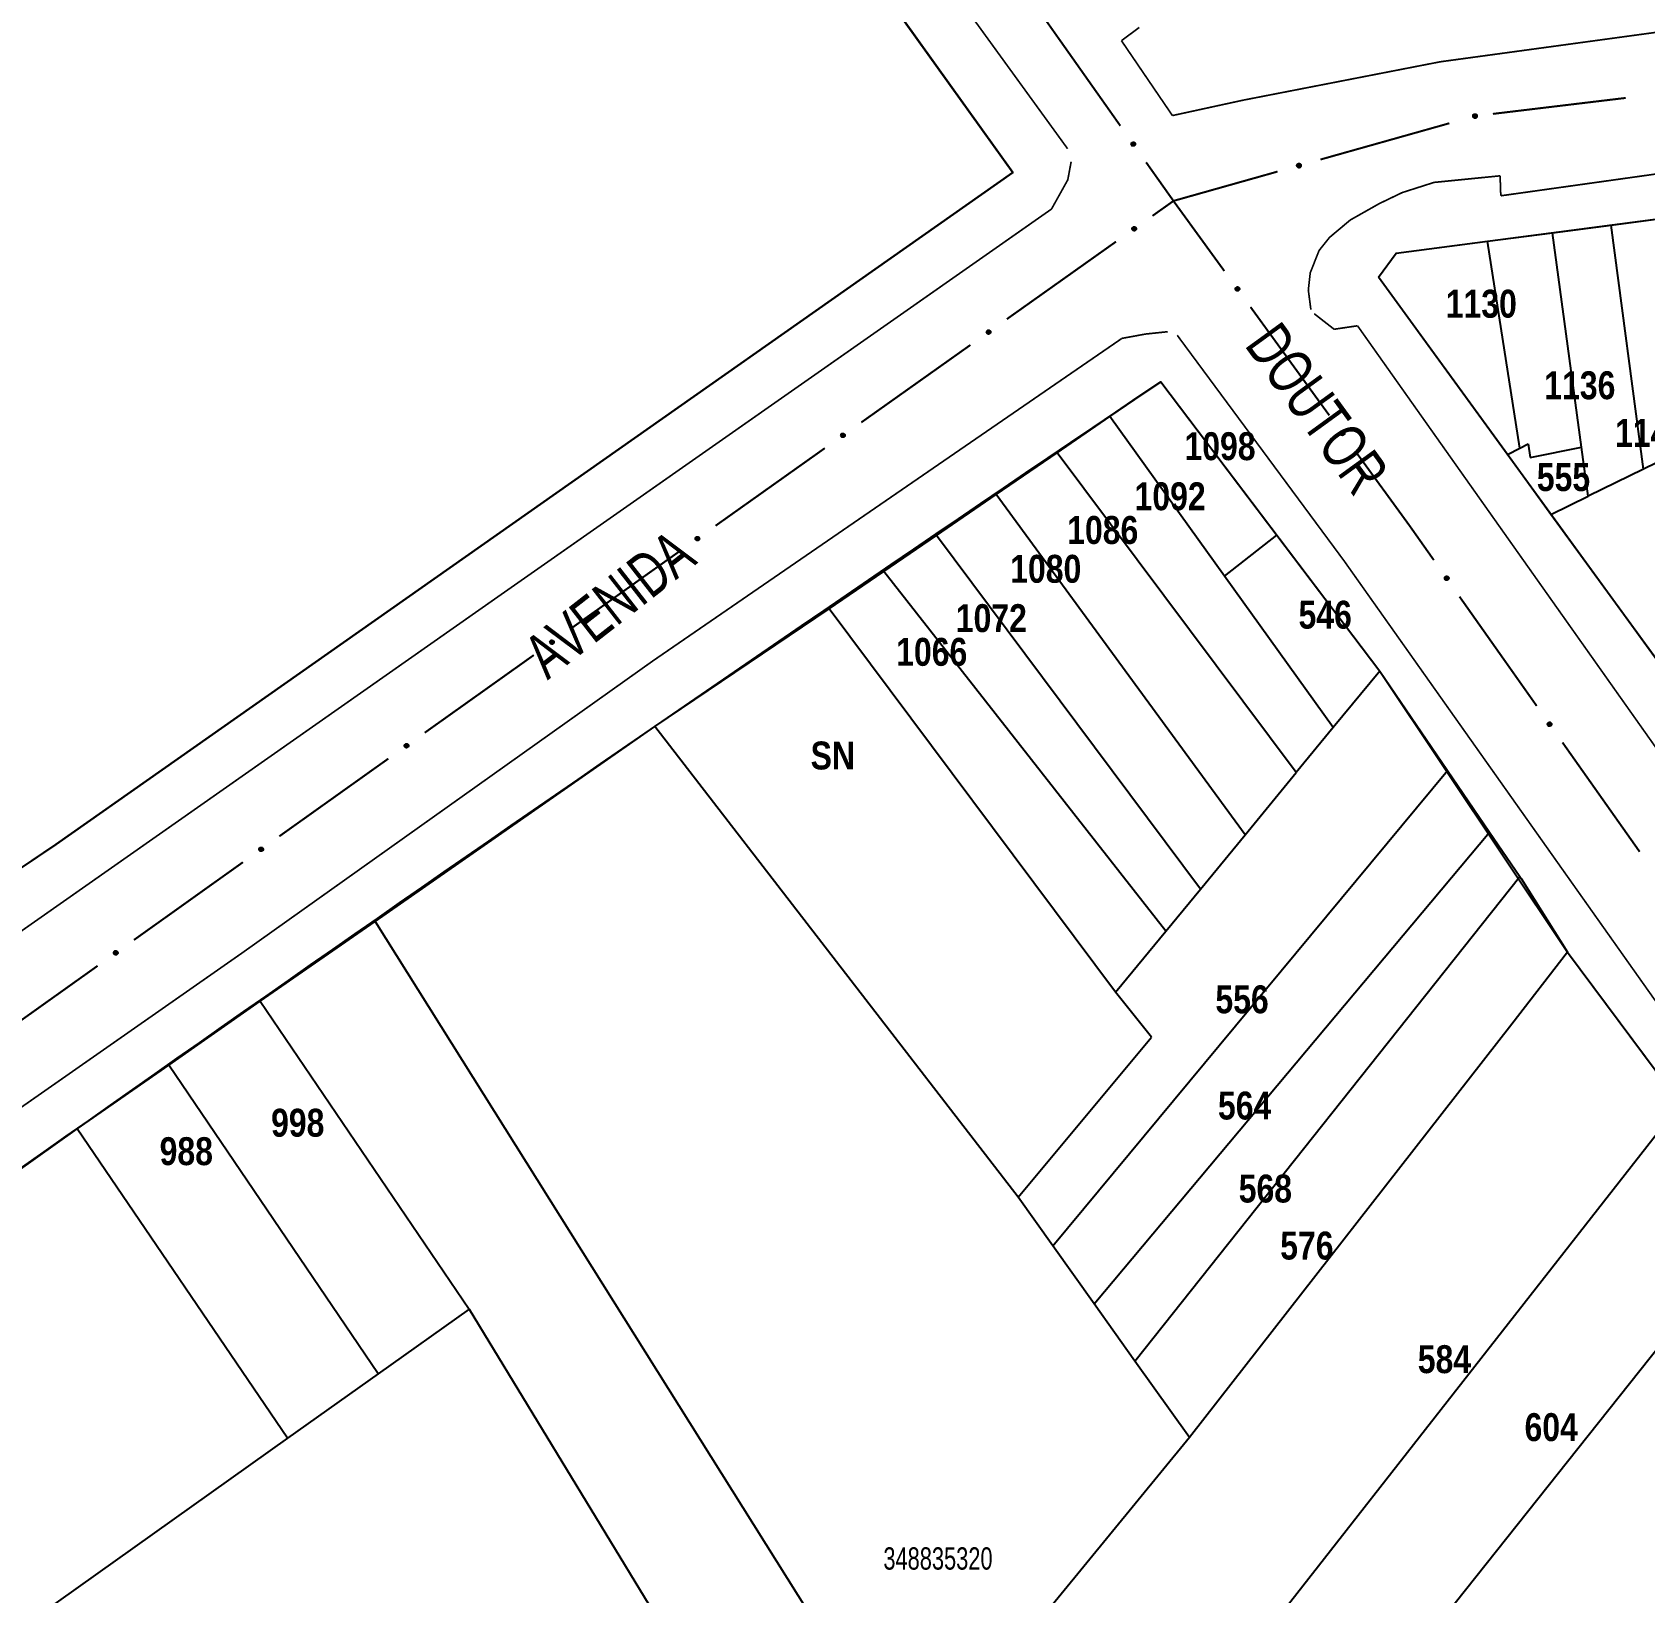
# Model space of a CAD drawing. Extents: x 200120 to 201962, y 4837541 to 4839252.
# Drawn here: x 201217.5 to 201362, y 4838759.2 to 4838899.1 of the extents above; entities that cross this region are included whole.
import ezdxf
from ezdxf.enums import TextEntityAlignment as Align

# ---------------------------------------------------------------- set-up
doc = ezdxf.new("R2010")
doc.units = 0
doc.header["$LTSCALE"] = 3
doc.header["$MEASUREMENT"] = 0
for name, color, linetype in [('CD-MALHA-LOTES', 40, 'CONTINUOUS'), ('CD_TXT_QUADRA', 7, 'CONTINUOUS'), ('RU-QUADRAS', 210, 'CONTINUOUS'), ('SV-EIXO-RUA-PAV', 20, 'CONTINUOUS'), ('SV-RUA-PAVIM-S-GUIA-C-GUIA', 7, 'CONTINUOUS'), ('SV-TXT-RUA-PAV-S-GUIA-C-GUIA', 7, 'CONTINUOUS'), ('Th_NmrPort', 1, 'CONTINUOUS')]:
    doc.layers.add(name, color=color, linetype=linetype)
doc.styles.add('ARIAL', font='ARIAL.TTF')
doc.styles.get("Standard").update_dxf_attribs({"font": 'swisscbo.ttf'})

msp = doc.modelspace()

# ---------------------------------------------------------------- linework, layer by layer
at = {"layer": 'CD-MALHA-LOTES'}
for p, q in [((201305.34, 4838886.5), (201254.44, 4838957.7)), ((201219.59, 4838826.28), (201305.34, 4838886.5)), ((201353.72, 4838881.11), (201358.97, 4838881.8)), ((201358.97, 4838881.8), (201364.11, 4838882.48)), ((201361.89, 4838859.93), (201358.97, 4838881.8)), ((201339.7, 4838879.27), (201347.91, 4838880.35)), ((201347.91, 4838880.35), (201353.72, 4838881.11)), ((201350.8, 4838861.81), (201347.91, 4838880.35)), ((201356.32, 4838861.89), (201353.72, 4838881.11)), ((201338.13, 4838877.14), (201339.7, 4838879.27)), ((201349.69, 4838861.24), (201338.13, 4838877.14)), ((201314.06, 4838864.63), (201318.61, 4838867.75)), ((201318.61, 4838867.75), (201329.01, 4838854)), ((201309.33, 4838861.39), (201314.06, 4838864.63)), ((201324.34, 4838850.32), (201314.06, 4838864.63)), ((201303.85, 4838857.64), (201309.33, 4838861.39)), ((201330.76, 4838832.74), (201309.33, 4838861.39)), ((201349.69, 4838861.24), (201350.8, 4838861.81)), ((201350.8, 4838861.81), (201351.54, 4838862.18)), ((201351.54, 4838862.18), (201351.73, 4838860.97)), ((201351.73, 4838860.97), (201356.32, 4838861.89)), ((201356.92, 4838857.49), (201356.32, 4838861.89)), ((201366.31, 4838862.09), (201361.89, 4838859.93)), ((201353.59, 4838855.87), (201349.69, 4838861.24)), ((201361.89, 4838859.93), (201356.92, 4838857.49)), ((201298.5, 4838853.97), (201303.85, 4838857.64)), ((201326.18, 4838827.16), (201303.85, 4838857.64)), ((201353.59, 4838855.87), (201356.92, 4838857.49)), ((201371.39, 4838831.4), (201353.59, 4838855.87)), ((201293.78, 4838850.74), (201298.5, 4838853.97)), ((201322.17, 4838822.29), (201298.5, 4838853.97)), ((201324.34, 4838850.32), (201329.01, 4838854)), ((201329.01, 4838854), (201338.24, 4838841.83)), ((201288.88, 4838847.39), (201293.78, 4838850.74)), ((201319.07, 4838818.52), (201293.78, 4838850.74)), ((201334.08, 4838836.76), (201324.34, 4838850.32)), ((201273.27, 4838836.87), (201288.88, 4838847.39)), ((201314.57, 4838813.05), (201288.88, 4838847.39)), ((201338.24, 4838841.83), (201334.08, 4838836.76)), ((201338.24, 4838841.83), (201344.31, 4838832.92)), ((201248.19, 4838819.39), (201273.27, 4838836.87)), ((201305.82, 4838794.68), (201273.27, 4838836.87)), ((201334.08, 4838836.76), (201330.76, 4838832.74)), ((201308.93, 4838790.31), (201344.31, 4838832.92)), ((201326.18, 4838827.16), (201330.76, 4838832.74)), ((201344.31, 4838832.92), (201348.08, 4838827.4)), ((201312.63, 4838785.13), (201348.08, 4838827.4)), ((201322.17, 4838822.29), (201326.18, 4838827.16)), ((201348.08, 4838827.4), (201350.79, 4838823.43)), ((201177.73, 4838798.14), (201219.59, 4838826.28)), ((201316.3, 4838779.99), (201350.79, 4838823.43)), ((201350.79, 4838823.43), (201350.92, 4838823.25)), ((201350.92, 4838823.25), (201355.08, 4838816.64)), ((201319.07, 4838818.52), (201322.17, 4838822.29)), ((201237.89, 4838812.23), (201248.19, 4838819.39)), ((201248.19, 4838819.39), (201291.07, 4838751.07)), ((201314.57, 4838813.05), (201319.07, 4838818.52)), ((201355.08, 4838816.64), (201350.09, 4838810.17)), ((201355.08, 4838816.64), (201365.2, 4838803.03)), ((201229.69, 4838806.51), (201237.89, 4838812.23)), ((201237.89, 4838812.23), (201256.63, 4838784.65)), ((201317.78, 4838809.03), (201314.57, 4838813.05)), ((201350.09, 4838810.17), (201321.19, 4838773.13)), ((201305.82, 4838794.68), (201317.78, 4838809.03)), ((201221.49, 4838800.79), (201229.69, 4838806.51)), ((201248.48, 4838778.86), (201229.69, 4838806.51)), ((201365.2, 4838803.03), (201320.32, 4838745.75)), ((201190.76, 4838779.03), (201221.49, 4838800.79)), ((201240.33, 4838773.07), (201221.49, 4838800.79)), ((201308.93, 4838790.31), (201305.82, 4838794.68)), ((201372.64, 4838793.08), (201335.02, 4838745.75)), ((201312.63, 4838785.13), (201308.93, 4838790.31)), ((201316.3, 4838779.99), (201312.63, 4838785.13)), ((201256.63, 4838784.65), (201248.48, 4838778.86)), ((201256.63, 4838784.65), (201274.35, 4838755.52)), ((201321.19, 4838773.13), (201316.3, 4838779.99)), ((201248.48, 4838778.86), (201240.33, 4838773.07)), ((201240.33, 4838773.07), (201209.58, 4838751.21)), ((201321.19, 4838773.13), (201304.57, 4838752.88))]:
    msp.add_line(p, q, dxfattribs=at)
at = {"layer": 'RU-QUADRAS', "color": 6, "linetype": 'Continuous'}
for points in [[(201094.9, 4838914.11), (201220.3, 4839005.08), (201305.34, 4838886.5), (201219.59, 4838826.28), (201177.73, 4838798.14)], [(201338.13, 4838877.14), (201339.7, 4838879.27), (201397.34, 4838886.85), (201418.6, 4838785.14), (201415.9, 4838781.2), (201409.11, 4838776.81), (201371.39, 4838831.4)]]:
    msp.add_lwpolyline(points, close=True, dxfattribs=at)
msp.add_lwpolyline([(201190.76, 4838779.03, -0.006744), (201318.61, 4838867.75), (201338.24, 4838841.83), (201355.08, 4838816.64), (201372.64, 4838793.08, 0.021303), (201397.78, 4838757.2), (201295.33, 4838632.23), (201270.44, 4838667.1), (201264.54, 4838674.67), (201253.69, 4838690.58), (201249.04, 4838696.15), (201230.45, 4838723.15), (201209.58, 4838751.21)], format="xyb", close=True, dxfattribs=at)
at = {"layer": 'SV-EIXO-RUA-PAV', "const_width": 0.18}
for points in [[(201308.07, 4838900.49), (201314.99, 4838890.69)], [(201348.38, 4838891.76), (201360.29, 4838893.19)], [(201332.93, 4838887.67), (201344.48, 4838890.92)], [(201317.3, 4838887.42), (201319.61, 4838884.16)], [(201319.75, 4838883.96), (201329.08, 4838886.59)], [(201317.87, 4838882.62), (201319.5, 4838883.78)], [(201319.5, 4838883.78), (201319.75, 4838883.96)], [(201319.61, 4838884.16), (201319.75, 4838883.96)], [(201319.75, 4838883.96), (201324.31, 4838877.68)], [(201304.82, 4838873.37), (201314.6, 4838880.31)], [(201326.66, 4838874.45), (201333.72, 4838864.74)], [(201291.77, 4838864.11), (201301.55, 4838871.05)], [(201278.71, 4838854.85), (201288.5, 4838861.8)], [(201336.07, 4838861.51), (201340.78, 4838855.04)], [(201340.78, 4838855.04), (201341.03, 4838854.69)], [(201341.03, 4838854.69), (201343.09, 4838851.77)], [(201272.07, 4838850.14), (201275.45, 4838852.54)], [(201271.38, 4838849.64), (201272.07, 4838850.14)], [(201265.67, 4838845.58), (201271.38, 4838849.64)], [(201345.39, 4838848.5), (201352.31, 4838838.7)], [(201252.64, 4838836.3), (201262.42, 4838843.26)], [(201354.62, 4838835.43), (201361.54, 4838825.63)], [(201239.61, 4838827.02), (201249.38, 4838833.98)], [(201226.58, 4838817.73), (201236.35, 4838824.7)], [(201213.55, 4838808.45), (201223.32, 4838815.41)]]:
    msp.add_lwpolyline(points, dxfattribs=at)
at = {"layer": 'SV-EIXO-RUA-PAV'}
for points in [[(201346.62, 4838891.66), (201346.65, 4838891.7), (201346.69, 4838891.73), (201346.72, 4838891.74), (201346.76, 4838891.75), (201346.79, 4838891.75), (201346.83, 4838891.74), (201346.86, 4838891.73), (201346.9, 4838891.7), (201346.93, 4838891.66), (201346.95, 4838891.63), (201346.95, 4838891.59), (201346.95, 4838891.56), (201346.95, 4838891.52), (201346.93, 4838891.48), (201346.9, 4838891.45), (201346.87, 4838891.42), (201346.83, 4838891.41), (201346.8, 4838891.4), (201346.76, 4838891.4), (201346.73, 4838891.4), (201346.69, 4838891.42), (201346.65, 4838891.45), (201346.62, 4838891.48), (201346.61, 4838891.52), (201346.6, 4838891.55), (201346.6, 4838891.59), (201346.61, 4838891.62), (201346.62, 4838891.66)], [(201316.16, 4838889.24), (201316.2, 4838889.23), (201316.24, 4838889.21), (201316.27, 4838889.19), (201316.29, 4838889.16), (201316.31, 4838889.13), (201316.32, 4838889.1), (201316.33, 4838889.06), (201316.32, 4838889.01), (201316.3, 4838888.97), (201316.28, 4838888.94), (201316.25, 4838888.92), (201316.22, 4838888.9), (201316.19, 4838888.89), (201316.14, 4838888.89), (201316.1, 4838888.89), (201316.06, 4838888.91), (201316.03, 4838888.93), (201316.01, 4838888.96), (201315.99, 4838888.99), (201315.98, 4838889.03), (201315.97, 4838889.07), (201315.98, 4838889.12), (201316, 4838889.16), (201316.02, 4838889.18), (201316.05, 4838889.21), (201316.08, 4838889.22), (201316.11, 4838889.24), (201316.16, 4838889.24)], [(201330.83, 4838887.2), (201330.86, 4838887.24), (201330.89, 4838887.27), (201330.92, 4838887.29), (201330.95, 4838887.3), (201330.99, 4838887.31), (201331.02, 4838887.31), (201331.06, 4838887.3), (201331.11, 4838887.27), (201331.14, 4838887.24), (201331.16, 4838887.21), (201331.17, 4838887.18), (201331.18, 4838887.14), (201331.17, 4838887.11), (201331.16, 4838887.07), (201331.14, 4838887.02), (201331.11, 4838886.99), (201331.08, 4838886.97), (201331.05, 4838886.96), (201331.01, 4838886.95), (201330.98, 4838886.96), (201330.93, 4838886.97), (201330.89, 4838886.99), (201330.86, 4838887.02), (201330.84, 4838887.05), (201330.83, 4838887.08), (201330.82, 4838887.12), (201330.82, 4838887.15), (201330.83, 4838887.2)], [(201316.05, 4838881.47), (201316.06, 4838881.52), (201316.08, 4838881.56), (201316.1, 4838881.59), (201316.13, 4838881.61), (201316.16, 4838881.63), (201316.19, 4838881.64), (201316.23, 4838881.65), (201316.28, 4838881.64), (201316.32, 4838881.62), (201316.35, 4838881.6), (201316.38, 4838881.57), (201316.39, 4838881.54), (201316.4, 4838881.5), (201316.41, 4838881.46), (201316.4, 4838881.41), (201316.38, 4838881.37), (201316.36, 4838881.35), (201316.33, 4838881.32), (201316.3, 4838881.31), (201316.27, 4838881.29), (201316.22, 4838881.29), (201316.18, 4838881.3), (201316.14, 4838881.32), (201316.11, 4838881.34), (201316.09, 4838881.37), (201316.07, 4838881.4), (201316.06, 4838881.43), (201316.05, 4838881.47)], [(201325.49, 4838876.25), (201325.54, 4838876.24), (201325.58, 4838876.23), (201325.61, 4838876.2), (201325.63, 4838876.18), (201325.65, 4838876.15), (201325.66, 4838876.11), (201325.67, 4838876.07), (201325.66, 4838876.02), (201325.64, 4838875.98), (201325.62, 4838875.95), (201325.59, 4838875.93), (201325.56, 4838875.91), (201325.53, 4838875.9), (201325.49, 4838875.89), (201325.44, 4838875.9), (201325.4, 4838875.92), (201325.37, 4838875.94), (201325.35, 4838875.97), (201325.33, 4838876), (201325.32, 4838876.03), (201325.31, 4838876.08), (201325.32, 4838876.12), (201325.34, 4838876.16), (201325.36, 4838876.19), (201325.39, 4838876.21), (201325.42, 4838876.23), (201325.45, 4838876.25), (201325.49, 4838876.25)], [(201303, 4838872.22), (201303.01, 4838872.26), (201303.03, 4838872.3), (201303.05, 4838872.33), (201303.08, 4838872.35), (201303.11, 4838872.37), (201303.14, 4838872.38), (201303.18, 4838872.39), (201303.23, 4838872.38), (201303.27, 4838872.36), (201303.3, 4838872.34), (201303.33, 4838872.31), (201303.34, 4838872.28), (201303.35, 4838872.25), (201303.36, 4838872.21), (201303.35, 4838872.16), (201303.33, 4838872.12), (201303.31, 4838872.09), (201303.28, 4838872.07), (201303.25, 4838872.05), (201303.22, 4838872.04), (201303.17, 4838872.03), (201303.13, 4838872.04), (201303.09, 4838872.06), (201303.06, 4838872.08), (201303.04, 4838872.11), (201303.02, 4838872.14), (201303.01, 4838872.17), (201303, 4838872.22)], [(201289.95, 4838862.96), (201289.96, 4838863.01), (201289.98, 4838863.05), (201290, 4838863.08), (201290.03, 4838863.1), (201290.06, 4838863.12), (201290.09, 4838863.13), (201290.13, 4838863.13), (201290.18, 4838863.12), (201290.22, 4838863.1), (201290.25, 4838863.08), (201290.28, 4838863.06), (201290.29, 4838863.03), (201290.3, 4838862.99), (201290.31, 4838862.95), (201290.3, 4838862.9), (201290.28, 4838862.86), (201290.26, 4838862.83), (201290.23, 4838862.81), (201290.2, 4838862.79), (201290.17, 4838862.78), (201290.12, 4838862.78), (201290.08, 4838862.79), (201290.04, 4838862.8), (201290.01, 4838862.82), (201289.99, 4838862.85), (201289.97, 4838862.88), (201289.96, 4838862.92), (201289.95, 4838862.96)], [(201334.9, 4838863.31), (201334.95, 4838863.3), (201334.99, 4838863.28), (201335.02, 4838863.26), (201335.04, 4838863.23), (201335.06, 4838863.2), (201335.07, 4838863.17), (201335.08, 4838863.13), (201335.07, 4838863.08), (201335.05, 4838863.04), (201335.03, 4838863.01), (201335, 4838862.99), (201334.97, 4838862.97), (201334.94, 4838862.96), (201334.89, 4838862.95), (201334.85, 4838862.96), (201334.81, 4838862.98), (201334.78, 4838863), (201334.75, 4838863.03), (201334.74, 4838863.06), (201334.73, 4838863.09), (201334.72, 4838863.13), (201334.73, 4838863.18), (201334.74, 4838863.22), (201334.77, 4838863.25), (201334.79, 4838863.27), (201334.82, 4838863.29), (201334.86, 4838863.3), (201334.9, 4838863.31)], [(201276.9, 4838853.7), (201276.91, 4838853.75), (201276.93, 4838853.79), (201276.95, 4838853.82), (201276.98, 4838853.84), (201277.01, 4838853.86), (201277.04, 4838853.87), (201277.08, 4838853.87), (201277.13, 4838853.87), (201277.17, 4838853.85), (201277.2, 4838853.83), (201277.22, 4838853.8), (201277.24, 4838853.77), (201277.25, 4838853.73), (201277.26, 4838853.69), (201277.25, 4838853.64), (201277.23, 4838853.6), (201277.21, 4838853.58), (201277.18, 4838853.55), (201277.15, 4838853.54), (201277.12, 4838853.52), (201277.07, 4838853.52), (201277.03, 4838853.53), (201276.99, 4838853.55), (201276.96, 4838853.57), (201276.94, 4838853.6), (201276.92, 4838853.63), (201276.9, 4838853.66), (201276.9, 4838853.7)], [(201344.25, 4838850.32), (201344.3, 4838850.31), (201344.34, 4838850.3), (201344.37, 4838850.27), (201344.39, 4838850.24), (201344.4, 4838850.21), (201344.42, 4838850.18), (201344.42, 4838850.14), (201344.41, 4838850.09), (201344.39, 4838850.05), (201344.37, 4838850.02), (201344.34, 4838850), (201344.31, 4838849.98), (201344.28, 4838849.97), (201344.24, 4838849.97), (201344.19, 4838849.97), (201344.15, 4838849.99), (201344.12, 4838850.01), (201344.1, 4838850.04), (201344.08, 4838850.07), (201344.07, 4838850.11), (201344.07, 4838850.15), (201344.07, 4838850.2), (201344.09, 4838850.24), (201344.11, 4838850.26), (201344.14, 4838850.29), (201344.17, 4838850.3), (201344.21, 4838850.32), (201344.25, 4838850.32)], [(201263.86, 4838844.43), (201263.87, 4838844.48), (201263.89, 4838844.52), (201263.91, 4838844.55), (201263.94, 4838844.57), (201263.97, 4838844.59), (201264, 4838844.6), (201264.04, 4838844.6), (201264.09, 4838844.59), (201264.13, 4838844.58), (201264.16, 4838844.55), (201264.19, 4838844.53), (201264.2, 4838844.5), (201264.21, 4838844.46), (201264.22, 4838844.42), (201264.21, 4838844.37), (201264.19, 4838844.33), (201264.17, 4838844.3), (201264.14, 4838844.28), (201264.11, 4838844.26), (201264.08, 4838844.25), (201264.04, 4838844.25), (201263.99, 4838844.26), (201263.95, 4838844.27), (201263.92, 4838844.29), (201263.9, 4838844.32), (201263.88, 4838844.35), (201263.87, 4838844.39), (201263.86, 4838844.43)], [(201353.47, 4838837.25), (201353.52, 4838837.24), (201353.56, 4838837.22), (201353.59, 4838837.2), (201353.61, 4838837.17), (201353.63, 4838837.14), (201353.64, 4838837.11), (201353.64, 4838837.07), (201353.64, 4838837.02), (201353.62, 4838836.98), (201353.6, 4838836.95), (201353.57, 4838836.92), (201353.54, 4838836.91), (201353.5, 4838836.9), (201353.46, 4838836.89), (201353.41, 4838836.9), (201353.37, 4838836.92), (201353.35, 4838836.94), (201353.32, 4838836.97), (201353.3, 4838837), (201353.29, 4838837.03), (201353.29, 4838837.08), (201353.3, 4838837.12), (201353.31, 4838837.16), (201353.34, 4838837.19), (201353.37, 4838837.21), (201353.4, 4838837.23), (201353.43, 4838837.24), (201353.47, 4838837.25)], [(201250.83, 4838835.15), (201250.84, 4838835.19), (201250.86, 4838835.23), (201250.88, 4838835.26), (201250.91, 4838835.28), (201250.94, 4838835.3), (201250.97, 4838835.31), (201251.01, 4838835.32), (201251.06, 4838835.31), (201251.1, 4838835.29), (201251.13, 4838835.27), (201251.15, 4838835.24), (201251.17, 4838835.21), (201251.18, 4838835.18), (201251.19, 4838835.14), (201251.18, 4838835.09), (201251.16, 4838835.05), (201251.14, 4838835.02), (201251.11, 4838835), (201251.08, 4838834.98), (201251.05, 4838834.97), (201251, 4838834.96), (201250.96, 4838834.97), (201250.92, 4838834.99), (201250.89, 4838835.01), (201250.87, 4838835.04), (201250.85, 4838835.07), (201250.83, 4838835.1), (201250.83, 4838835.15)], [(201237.8, 4838825.86), (201237.81, 4838825.91), (201237.82, 4838825.95), (201237.85, 4838825.98), (201237.88, 4838826), (201237.91, 4838826.02), (201237.94, 4838826.03), (201237.98, 4838826.03), (201238.03, 4838826.03), (201238.07, 4838826.01), (201238.1, 4838825.99), (201238.12, 4838825.96), (201238.14, 4838825.93), (201238.15, 4838825.89), (201238.15, 4838825.85), (201238.15, 4838825.8), (201238.13, 4838825.76), (201238.11, 4838825.74), (201238.08, 4838825.71), (201238.05, 4838825.7), (201238.01, 4838825.68), (201237.97, 4838825.68), (201237.92, 4838825.69), (201237.89, 4838825.7), (201237.86, 4838825.73), (201237.83, 4838825.76), (201237.82, 4838825.79), (201237.8, 4838825.82), (201237.8, 4838825.86)], [(201224.77, 4838816.58), (201224.78, 4838816.63), (201224.79, 4838816.67), (201224.82, 4838816.7), (201224.84, 4838816.72), (201224.87, 4838816.74), (201224.91, 4838816.75), (201224.95, 4838816.75), (201225, 4838816.74), (201225.04, 4838816.72), (201225.07, 4838816.7), (201225.09, 4838816.68), (201225.11, 4838816.65), (201225.12, 4838816.61), (201225.12, 4838816.57), (201225.12, 4838816.52), (201225.1, 4838816.48), (201225.08, 4838816.45), (201225.05, 4838816.43), (201225.02, 4838816.41), (201224.98, 4838816.4), (201224.94, 4838816.4), (201224.89, 4838816.41), (201224.85, 4838816.42), (201224.83, 4838816.44), (201224.8, 4838816.47), (201224.79, 4838816.5), (201224.77, 4838816.54), (201224.77, 4838816.58)]]:
    msp.add_lwpolyline(points, close=True, dxfattribs=at)
for points in [[(201346.61, 4838891.62), (201346.9, 4838891.7)], [(201346.61, 4838891.61), (201346.91, 4838891.68)], [(201346.62, 4838891.66), (201346.86, 4838891.73)], [(201346.62, 4838891.64), (201346.88, 4838891.71)], [(201346.64, 4838891.68), (201346.84, 4838891.73)], [(201346.65, 4838891.7), (201346.83, 4838891.74)], [(201346.67, 4838891.72), (201346.8, 4838891.74)], [(201346.69, 4838891.73), (201346.79, 4838891.75)], [(201346.6, 4838891.59), (201346.93, 4838891.66)], [(201346.6, 4838891.55), (201346.95, 4838891.63)], [(201346.61, 4838891.57), (201346.93, 4838891.65)], [(201346.61, 4838891.53), (201346.95, 4838891.61)], [(201346.61, 4838891.52), (201346.95, 4838891.59)], [(201346.62, 4838891.5), (201346.95, 4838891.58)], [(201346.62, 4838891.48), (201346.95, 4838891.56)], [(201346.64, 4838891.47), (201346.95, 4838891.54)], [(201346.65, 4838891.45), (201346.95, 4838891.52)], [(201346.67, 4838891.44), (201346.94, 4838891.5)], [(201346.69, 4838891.42), (201346.93, 4838891.48)], [(201346.71, 4838891.41), (201346.91, 4838891.46)], [(201346.73, 4838891.4), (201346.9, 4838891.45)], [(201346.75, 4838891.4), (201346.88, 4838891.43)], [(201346.76, 4838891.4), (201346.87, 4838891.42)], [(201315.97, 4838889.07), (201316.14, 4838888.89)], [(201315.98, 4838889.12), (201316.19, 4838888.89)], [(201315.98, 4838889.09), (201316.16, 4838888.89)], [(201315.98, 4838889.04), (201316.11, 4838888.9)], [(201315.98, 4838889.03), (201316.1, 4838888.89)], [(201315.99, 4838889.13), (201316.2, 4838888.9)], [(201315.99, 4838889.01), (201316.07, 4838888.91)], [(201315.99, 4838888.99), (201316.06, 4838888.91)], [(201316, 4838889.16), (201316.22, 4838888.9)], [(201316.01, 4838889.17), (201316.23, 4838888.91)], [(201316.02, 4838889.18), (201316.25, 4838888.92)], [(201316.04, 4838889.19), (201316.26, 4838888.93)], [(201316.05, 4838889.21), (201316.28, 4838888.94)], [(201316.07, 4838889.21), (201316.29, 4838888.96)], [(201316.08, 4838889.22), (201316.3, 4838888.97)], [(201316.1, 4838889.23), (201316.31, 4838888.99)], [(201316.11, 4838889.24), (201316.32, 4838889.01)], [(201316.13, 4838889.24), (201316.32, 4838889.04)], [(201316.16, 4838889.24), (201316.33, 4838889.06)], [(201316.18, 4838889.23), (201316.32, 4838889.08)], [(201316.2, 4838889.23), (201316.32, 4838889.1)], [(201316.23, 4838889.22), (201316.31, 4838889.12)], [(201316.24, 4838889.21), (201316.31, 4838889.13)], [(201330.82, 4838887.15), (201331.11, 4838887.27)], [(201330.82, 4838887.12), (201331.14, 4838887.24)], [(201330.83, 4838887.2), (201331.06, 4838887.3)], [(201330.83, 4838887.17), (201331.08, 4838887.28)], [(201330.83, 4838887.14), (201331.12, 4838887.26)], [(201330.83, 4838887.1), (201331.14, 4838887.23)], [(201330.83, 4838887.08), (201331.16, 4838887.21)], [(201330.84, 4838887.07), (201331.16, 4838887.19)], [(201330.84, 4838887.05), (201331.17, 4838887.18)], [(201330.85, 4838887.22), (201331.04, 4838887.3)], [(201330.85, 4838887.03), (201331.17, 4838887.16)], [(201330.86, 4838887.24), (201331.02, 4838887.31)], [(201330.86, 4838887.02), (201331.18, 4838887.14)], [(201330.87, 4838887.26), (201331, 4838887.3)], [(201330.88, 4838887), (201331.17, 4838887.12)], [(201330.89, 4838887.27), (201330.99, 4838887.31)], [(201330.89, 4838886.99), (201331.17, 4838887.11)], [(201330.92, 4838886.98), (201331.17, 4838887.08)], [(201330.93, 4838886.97), (201331.16, 4838887.07)], [(201330.96, 4838886.96), (201331.14, 4838887.04)], [(201330.98, 4838886.96), (201331.14, 4838887.02)], [(201331, 4838886.96), (201331.12, 4838887.01)], [(201331.01, 4838886.95), (201331.11, 4838886.99)], [(201316.05, 4838881.47), (201316.23, 4838881.65)], [(201316.06, 4838881.52), (201316.19, 4838881.64)], [(201316.06, 4838881.43), (201316.28, 4838881.64)], [(201316.06, 4838881.5), (201316.21, 4838881.64)], [(201316.06, 4838881.45), (201316.26, 4838881.64)], [(201316.07, 4838881.42), (201316.3, 4838881.63)], [(201316.07, 4838881.54), (201316.17, 4838881.63)], [(201316.07, 4838881.4), (201316.32, 4838881.62)], [(201316.08, 4838881.56), (201316.16, 4838881.63)], [(201316.08, 4838881.38), (201316.33, 4838881.61)], [(201316.09, 4838881.37), (201316.35, 4838881.6)], [(201316.1, 4838881.35), (201316.36, 4838881.58)], [(201316.11, 4838881.34), (201316.38, 4838881.57)], [(201316.13, 4838881.33), (201316.38, 4838881.55)], [(201316.14, 4838881.32), (201316.39, 4838881.54)], [(201316.16, 4838881.31), (201316.39, 4838881.52)], [(201316.18, 4838881.3), (201316.4, 4838881.5)], [(201316.2, 4838881.3), (201316.4, 4838881.48)], [(201316.22, 4838881.29), (201316.41, 4838881.46)], [(201316.25, 4838881.3), (201316.4, 4838881.43)], [(201316.27, 4838881.29), (201316.4, 4838881.41)], [(201316.29, 4838881.3), (201316.39, 4838881.39)], [(201316.3, 4838881.31), (201316.38, 4838881.37)], [(201325.31, 4838876.08), (201325.49, 4838875.89)], [(201325.32, 4838876.12), (201325.53, 4838875.9)], [(201325.32, 4838876.1), (201325.5, 4838875.9)], [(201325.32, 4838876.05), (201325.46, 4838875.9)], [(201325.32, 4838876.03), (201325.44, 4838875.9)], [(201325.33, 4838876.14), (201325.54, 4838875.91)], [(201325.33, 4838876.01), (201325.41, 4838875.92)], [(201325.33, 4838876), (201325.4, 4838875.92)], [(201325.34, 4838876.16), (201325.56, 4838875.91)], [(201325.35, 4838876.17), (201325.58, 4838875.92)], [(201325.36, 4838876.19), (201325.59, 4838875.93)], [(201325.37, 4838876.2), (201325.6, 4838875.94)], [(201325.39, 4838876.21), (201325.62, 4838875.95)], [(201325.4, 4838876.22), (201325.63, 4838875.97)], [(201325.42, 4838876.23), (201325.64, 4838875.98)], [(201325.44, 4838876.24), (201325.65, 4838876.01)], [(201325.45, 4838876.25), (201325.66, 4838876.02)], [(201325.47, 4838876.25), (201325.66, 4838876.05)], [(201325.49, 4838876.25), (201325.67, 4838876.07)], [(201325.52, 4838876.24), (201325.66, 4838876.1)], [(201325.54, 4838876.24), (201325.66, 4838876.11)], [(201325.56, 4838876.23), (201325.65, 4838876.13)], [(201325.58, 4838876.23), (201325.65, 4838876.15)], [(201303, 4838872.22), (201303.18, 4838872.39)], [(201303.01, 4838872.26), (201303.14, 4838872.38)], [(201303.01, 4838872.17), (201303.23, 4838872.38)], [(201303.01, 4838872.24), (201303.16, 4838872.38)], [(201303.01, 4838872.19), (201303.21, 4838872.38)], [(201303.02, 4838872.16), (201303.25, 4838872.37)], [(201303.02, 4838872.29), (201303.12, 4838872.37)], [(201303.02, 4838872.14), (201303.27, 4838872.36)], [(201303.03, 4838872.3), (201303.11, 4838872.37)], [(201303.03, 4838872.13), (201303.28, 4838872.35)], [(201303.04, 4838872.11), (201303.3, 4838872.34)], [(201303.05, 4838872.1), (201303.31, 4838872.32)], [(201303.06, 4838872.08), (201303.33, 4838872.31)], [(201303.08, 4838872.07), (201303.33, 4838872.3)], [(201303.09, 4838872.06), (201303.34, 4838872.28)], [(201303.11, 4838872.05), (201303.34, 4838872.26)], [(201303.13, 4838872.04), (201303.35, 4838872.25)], [(201303.15, 4838872.04), (201303.35, 4838872.22)], [(201303.17, 4838872.03), (201303.36, 4838872.21)], [(201303.2, 4838872.04), (201303.35, 4838872.18)], [(201303.22, 4838872.04), (201303.35, 4838872.16)], [(201303.24, 4838872.05), (201303.34, 4838872.13)], [(201303.25, 4838872.05), (201303.33, 4838872.12)], [(201289.95, 4838862.96), (201290.13, 4838863.13)], [(201289.96, 4838863.01), (201290.09, 4838863.13)], [(201289.96, 4838862.92), (201290.18, 4838863.12)], [(201289.96, 4838862.99), (201290.11, 4838863.12)], [(201289.96, 4838862.94), (201290.16, 4838863.12)], [(201289.97, 4838863.03), (201290.07, 4838863.12)], [(201289.97, 4838862.9), (201290.2, 4838863.11)], [(201289.97, 4838862.88), (201290.22, 4838863.1)], [(201289.98, 4838863.05), (201290.06, 4838863.12)], [(201289.98, 4838862.87), (201290.23, 4838863.09)], [(201289.99, 4838862.85), (201290.25, 4838863.08)], [(201290, 4838862.84), (201290.26, 4838863.07)], [(201290.01, 4838862.82), (201290.28, 4838863.06)], [(201290.03, 4838862.81), (201290.28, 4838863.04)], [(201290.04, 4838862.8), (201290.29, 4838863.03)], [(201290.06, 4838862.79), (201290.29, 4838863)], [(201290.08, 4838862.79), (201290.3, 4838862.99)], [(201290.1, 4838862.79), (201290.3, 4838862.97)], [(201290.12, 4838862.78), (201290.31, 4838862.95)], [(201290.15, 4838862.78), (201290.3, 4838862.92)], [(201290.17, 4838862.78), (201290.3, 4838862.9)], [(201290.19, 4838862.79), (201290.29, 4838862.88)], [(201290.2, 4838862.79), (201290.28, 4838862.86)], [(201334.72, 4838863.13), (201334.89, 4838862.95)], [(201334.73, 4838863.18), (201334.94, 4838862.96)], [(201334.73, 4838863.16), (201334.91, 4838862.96)], [(201334.73, 4838863.11), (201334.87, 4838862.96)], [(201334.73, 4838863.09), (201334.85, 4838862.96)], [(201334.73, 4838863.07), (201334.82, 4838862.97)], [(201334.74, 4838863.22), (201334.97, 4838862.97)], [(201334.74, 4838863.2), (201334.95, 4838862.97)], [(201334.74, 4838863.06), (201334.81, 4838862.98)], [(201334.76, 4838863.23), (201334.99, 4838862.98)], [(201334.77, 4838863.25), (201335, 4838862.99)], [(201334.78, 4838863.26), (201335.01, 4838863)], [(201334.79, 4838863.27), (201335.03, 4838863.01)], [(201334.81, 4838863.28), (201335.04, 4838863.03)], [(201334.82, 4838863.29), (201335.05, 4838863.04)], [(201334.84, 4838863.29), (201335.06, 4838863.06)], [(201334.86, 4838863.3), (201335.07, 4838863.08)], [(201334.88, 4838863.3), (201335.07, 4838863.11)], [(201334.9, 4838863.31), (201335.08, 4838863.13)], [(201334.93, 4838863.3), (201335.07, 4838863.15)], [(201334.95, 4838863.3), (201335.07, 4838863.17)], [(201334.97, 4838863.29), (201335.06, 4838863.19)], [(201334.99, 4838863.28), (201335.06, 4838863.2)], [(201276.9, 4838853.7), (201277.08, 4838853.87)], [(201276.9, 4838853.66), (201277.13, 4838853.87)], [(201276.91, 4838853.75), (201277.04, 4838853.87)], [(201276.91, 4838853.73), (201277.06, 4838853.87)], [(201276.91, 4838853.68), (201277.11, 4838853.87)], [(201276.92, 4838853.65), (201277.15, 4838853.86)], [(201276.92, 4838853.77), (201277.02, 4838853.86)], [(201276.92, 4838853.63), (201277.17, 4838853.85)], [(201276.93, 4838853.79), (201277.01, 4838853.86)], [(201276.93, 4838853.61), (201277.18, 4838853.84)], [(201276.94, 4838853.6), (201277.2, 4838853.83)], [(201276.95, 4838853.58), (201277.21, 4838853.81)], [(201276.96, 4838853.57), (201277.22, 4838853.8)], [(201276.98, 4838853.56), (201277.23, 4838853.78)], [(201276.99, 4838853.55), (201277.24, 4838853.77)], [(201277.01, 4838853.54), (201277.24, 4838853.75)], [(201277.03, 4838853.53), (201277.25, 4838853.73)], [(201277.05, 4838853.53), (201277.25, 4838853.71)], [(201277.07, 4838853.52), (201277.26, 4838853.69)], [(201277.1, 4838853.53), (201277.25, 4838853.66)], [(201277.12, 4838853.52), (201277.25, 4838853.64)], [(201277.14, 4838853.53), (201277.23, 4838853.62)], [(201277.15, 4838853.54), (201277.23, 4838853.6)], [(201344.07, 4838850.2), (201344.28, 4838849.97)], [(201344.07, 4838850.17), (201344.26, 4838849.97)], [(201344.07, 4838850.15), (201344.24, 4838849.97)], [(201344.07, 4838850.12), (201344.21, 4838849.98)], [(201344.07, 4838850.11), (201344.19, 4838849.97)], [(201344.08, 4838850.21), (201344.29, 4838849.98)], [(201344.08, 4838850.09), (201344.16, 4838849.99)], [(201344.08, 4838850.07), (201344.15, 4838849.99)], [(201344.09, 4838850.24), (201344.31, 4838849.98)], [(201344.1, 4838850.25), (201344.33, 4838849.99)], [(201344.11, 4838850.26), (201344.34, 4838850)], [(201344.13, 4838850.27), (201344.35, 4838850.01)], [(201344.14, 4838850.29), (201344.37, 4838850.02)], [(201344.16, 4838850.29), (201344.38, 4838850.04)], [(201344.17, 4838850.3), (201344.39, 4838850.05)], [(201344.19, 4838850.31), (201344.4, 4838850.07)], [(201344.21, 4838850.32), (201344.41, 4838850.09)], [(201344.23, 4838850.32), (201344.41, 4838850.12)], [(201344.25, 4838850.32), (201344.42, 4838850.14)], [(201344.27, 4838850.31), (201344.41, 4838850.17)], [(201344.3, 4838850.31), (201344.42, 4838850.18)], [(201344.32, 4838850.3), (201344.4, 4838850.2)], [(201344.34, 4838850.3), (201344.4, 4838850.21)], [(201263.86, 4838844.43), (201264.04, 4838844.6)], [(201263.87, 4838844.48), (201264, 4838844.6)], [(201263.87, 4838844.39), (201264.09, 4838844.59)], [(201263.87, 4838844.46), (201264.02, 4838844.59)], [(201263.87, 4838844.41), (201264.07, 4838844.59)], [(201263.88, 4838844.5), (201263.98, 4838844.59)], [(201263.88, 4838844.35), (201264.13, 4838844.58)], [(201263.88, 4838844.37), (201264.11, 4838844.58)], [(201263.89, 4838844.52), (201263.97, 4838844.59)], [(201263.89, 4838844.34), (201264.14, 4838844.56)], [(201263.9, 4838844.32), (201264.16, 4838844.55)], [(201263.91, 4838844.31), (201264.17, 4838844.54)], [(201263.92, 4838844.29), (201264.19, 4838844.53)], [(201263.94, 4838844.28), (201264.19, 4838844.51)], [(201263.95, 4838844.27), (201264.2, 4838844.5)], [(201263.97, 4838844.26), (201264.21, 4838844.48)], [(201263.99, 4838844.26), (201264.21, 4838844.46)], [(201264.01, 4838844.26), (201264.21, 4838844.44)], [(201264.04, 4838844.25), (201264.22, 4838844.42)], [(201264.06, 4838844.25), (201264.21, 4838844.39)], [(201264.08, 4838844.25), (201264.21, 4838844.37)], [(201264.1, 4838844.26), (201264.2, 4838844.35)], [(201264.11, 4838844.26), (201264.19, 4838844.33)], [(201353.29, 4838837.08), (201353.46, 4838836.89)], [(201353.29, 4838837.03), (201353.41, 4838836.9)], [(201353.3, 4838837.12), (201353.5, 4838836.9)], [(201353.3, 4838837.1), (201353.48, 4838836.9)], [(201353.3, 4838837.05), (201353.43, 4838836.9)], [(201353.3, 4838837.01), (201353.39, 4838836.91)], [(201353.3, 4838837), (201353.37, 4838836.92)], [(201353.31, 4838837.16), (201353.54, 4838836.91)], [(201353.31, 4838837.14), (201353.52, 4838836.9)], [(201353.33, 4838837.17), (201353.55, 4838836.92)], [(201353.34, 4838837.19), (201353.57, 4838836.92)], [(201353.35, 4838837.2), (201353.58, 4838836.94)], [(201353.37, 4838837.21), (201353.6, 4838836.95)], [(201353.38, 4838837.22), (201353.61, 4838836.97)], [(201353.4, 4838837.23), (201353.62, 4838836.98)], [(201353.42, 4838837.23), (201353.62, 4838837)], [(201353.43, 4838837.24), (201353.64, 4838837.02)], [(201353.45, 4838837.24), (201353.64, 4838837.04)], [(201353.47, 4838837.25), (201353.64, 4838837.07)], [(201353.5, 4838837.24), (201353.64, 4838837.09)], [(201353.52, 4838837.24), (201353.64, 4838837.11)], [(201353.54, 4838837.23), (201353.63, 4838837.13)], [(201353.56, 4838837.22), (201353.63, 4838837.14)], [(201250.83, 4838835.15), (201251.01, 4838835.32)], [(201250.83, 4838835.1), (201251.06, 4838835.31)], [(201250.84, 4838835.19), (201250.97, 4838835.31)], [(201250.84, 4838835.17), (201250.99, 4838835.31)], [(201250.84, 4838835.12), (201251.04, 4838835.31)], [(201250.85, 4838835.22), (201250.95, 4838835.3)], [(201250.86, 4838835.23), (201250.94, 4838835.3)], [(201250.85, 4838835.09), (201251.08, 4838835.3)], [(201250.85, 4838835.07), (201251.1, 4838835.29)], [(201250.86, 4838835.06), (201251.11, 4838835.28)], [(201250.87, 4838835.04), (201251.13, 4838835.27)], [(201250.88, 4838835.03), (201251.14, 4838835.25)], [(201250.89, 4838835.01), (201251.15, 4838835.24)], [(201250.91, 4838835), (201251.16, 4838835.23)], [(201250.92, 4838834.99), (201251.17, 4838835.21)], [(201250.94, 4838834.98), (201251.17, 4838835.19)], [(201250.96, 4838834.97), (201251.18, 4838835.18)], [(201250.98, 4838834.97), (201251.18, 4838835.15)], [(201251, 4838834.96), (201251.19, 4838835.14)], [(201251.03, 4838834.97), (201251.18, 4838835.11)], [(201251.05, 4838834.97), (201251.18, 4838835.09)], [(201251.07, 4838834.98), (201251.16, 4838835.06)], [(201251.08, 4838834.98), (201251.16, 4838835.05)], [(201237.8, 4838825.86), (201237.98, 4838826.03)], [(201237.8, 4838825.82), (201238.03, 4838826.03)], [(201237.8, 4838825.84), (201238, 4838826.03)], [(201237.81, 4838825.91), (201237.94, 4838826.03)], [(201237.81, 4838825.89), (201237.95, 4838826.03)], [(201237.81, 4838825.8), (201238.05, 4838826.02)], [(201237.82, 4838825.95), (201237.91, 4838826.02)], [(201237.82, 4838825.93), (201237.92, 4838826.02)], [(201237.82, 4838825.79), (201238.07, 4838826.01)], [(201237.83, 4838825.77), (201238.08, 4838826)], [(201237.83, 4838825.76), (201238.1, 4838825.99)], [(201237.85, 4838825.74), (201238.11, 4838825.97)], [(201237.86, 4838825.73), (201238.12, 4838825.96)], [(201237.87, 4838825.72), (201238.13, 4838825.94)], [(201237.89, 4838825.7), (201238.14, 4838825.93)], [(201237.91, 4838825.7), (201238.14, 4838825.91)], [(201237.92, 4838825.69), (201238.15, 4838825.89)], [(201237.95, 4838825.69), (201238.15, 4838825.87)], [(201237.97, 4838825.68), (201238.15, 4838825.85)], [(201238, 4838825.69), (201238.14, 4838825.82)], [(201238.01, 4838825.68), (201238.15, 4838825.8)], [(201238.03, 4838825.69), (201238.13, 4838825.78)], [(201238.05, 4838825.7), (201238.13, 4838825.76)], [(201224.77, 4838816.58), (201224.95, 4838816.75)], [(201224.77, 4838816.54), (201225, 4838816.74)], [(201224.77, 4838816.6), (201224.92, 4838816.74)], [(201224.77, 4838816.56), (201224.97, 4838816.74)], [(201224.78, 4838816.63), (201224.91, 4838816.75)], [(201224.78, 4838816.52), (201225.01, 4838816.73)], [(201224.79, 4838816.67), (201224.87, 4838816.74)], [(201224.79, 4838816.65), (201224.88, 4838816.74)], [(201224.79, 4838816.5), (201225.04, 4838816.72)], [(201224.8, 4838816.49), (201225.05, 4838816.71)], [(201224.8, 4838816.47), (201225.07, 4838816.7)], [(201224.82, 4838816.46), (201225.08, 4838816.69)], [(201224.83, 4838816.44), (201225.09, 4838816.68)], [(201224.84, 4838816.43), (201225.1, 4838816.66)], [(201224.85, 4838816.42), (201225.11, 4838816.65)], [(201224.88, 4838816.41), (201225.11, 4838816.62)], [(201224.89, 4838816.41), (201225.12, 4838816.61)], [(201224.92, 4838816.4), (201225.12, 4838816.59)], [(201224.94, 4838816.4), (201225.12, 4838816.57)], [(201224.97, 4838816.4), (201225.11, 4838816.54)], [(201224.98, 4838816.4), (201225.12, 4838816.52)], [(201225, 4838816.41), (201225.1, 4838816.5)], [(201225.02, 4838816.41), (201225.1, 4838816.48)]]:
    msp.add_lwpolyline(points, dxfattribs=at)
at = {"layer": 'SV-RUA-PAVIM-S-GUIA-C-GUIA', "const_width": 0.15}
for points in [[(201310.26, 4838888.64), (201239.47, 4838986.23)], [(201392.72, 4838903.12), (201343.67, 4838896.43)], [(201315.09, 4838898.32), (201316.69, 4838899.51)], [(201319.66, 4838891.61), (201315.09, 4838898.32)], [(201343.67, 4838896.43), (201326.05, 4838893)], [(201326.05, 4838893), (201319.66, 4838891.61)], [(201396.64, 4838891.09), (201349.09, 4838884.42)], [(201308.82, 4838883.23), (201310.28, 4838885.85), (201310.58, 4838887.47)], [(201349.03, 4838886.21), (201343.11, 4838885.62)], [(201349.09, 4838884.42), (201349.03, 4838886.21)], [(201343.11, 4838885.62), (201340.26, 4838884.71), (201338.2, 4838883.72), (201335.6, 4838882.25), (201333.74, 4838880.69), (201332.8, 4838879.51), (201332.01, 4838877.51), (201331.84, 4838875.97), (201332.07, 4838874.21)], [(201258.71, 4838848.14), (201308.82, 4838883.23)], [(201332.37, 4838873.85), (201334.15, 4838872.46)], [(201273.05, 4838842.71), (201315.13, 4838871.64)], [(201315.13, 4838871.64), (201317.25, 4838872.03), (201319.24, 4838872.24)], [(201320.09, 4838871.92), (201335.04, 4838851.71)], [(201334.15, 4838872.46), (201336.25, 4838872.77)], [(201336.25, 4838872.77), (201393.27, 4838792.17)], [(201335.04, 4838851.71), (201373.77, 4838796.99)], [(201201.59, 4838808.08), (201258.71, 4838848.14)], [(201236.31, 4838816.59), (201273.05, 4838842.71)], [(201200.36, 4838791.47), (201236.31, 4838816.59)]]:
    msp.add_lwpolyline(points, dxfattribs=at)

# ---------------------------------------------------------------- texts
at = {"layer": 'CD_TXT_QUADRA', "color": 7, "linetype": 'Continuous', "style": 'ARIAL', "width": 0.7}
msp.add_text('348835320', height=2, dxfattribs=at).set_placement((201293.75, 4838761.3))
at = {"layer": 'SV-TXT-RUA-PAV-S-GUIA-C-GUIA', "style": 'ARIAL', "width": 0.7}
for s, rotation, p in [('DOUTOR', 306, (201326.05, 4838871.03)), ('AVENIDA', 38, (201263.65, 4838840.98))]:
    msp.add_text(s, height=4, rotation=rotation, dxfattribs=at).set_placement(p)
at = {"layer": 'Th_NmrPort', "color": 1}
for s, p in [('1130', (201344.16, 4838874.75)), ('1136', (201352.99, 4838867.44)), ('1142', (201359.34, 4838863.17)), ('1098', (201320.74, 4838861.98)), ('555', (201352.32, 4838859.21)), ('1092', (201316.27, 4838857.49)), ('1086', (201310.23, 4838854.47)), ('1080', (201305.12, 4838850.99)), ('1072', (201300.24, 4838846.57)), ('546', (201330.96, 4838846.88)), ('1066', (201294.9, 4838843.55)), ('SN', (201287.23, 4838834.26)), ('556', (201323.51, 4838812.41)), ('564', (201323.74, 4838802.89)), ('998', (201238.87, 4838801.35)), ('988', (201228.88, 4838798.8)), ('568', (201325.6, 4838795.45)), ('576', (201329.32, 4838790.34)), ('584', (201341.65, 4838780.16)), ('604', (201351.22, 4838774.07))]:
    msp.add_text(s, height=2.5, dxfattribs=at).set_placement(p, align=Align.MIDDLE_LEFT)

doc.saveas('drawing.dxf')
